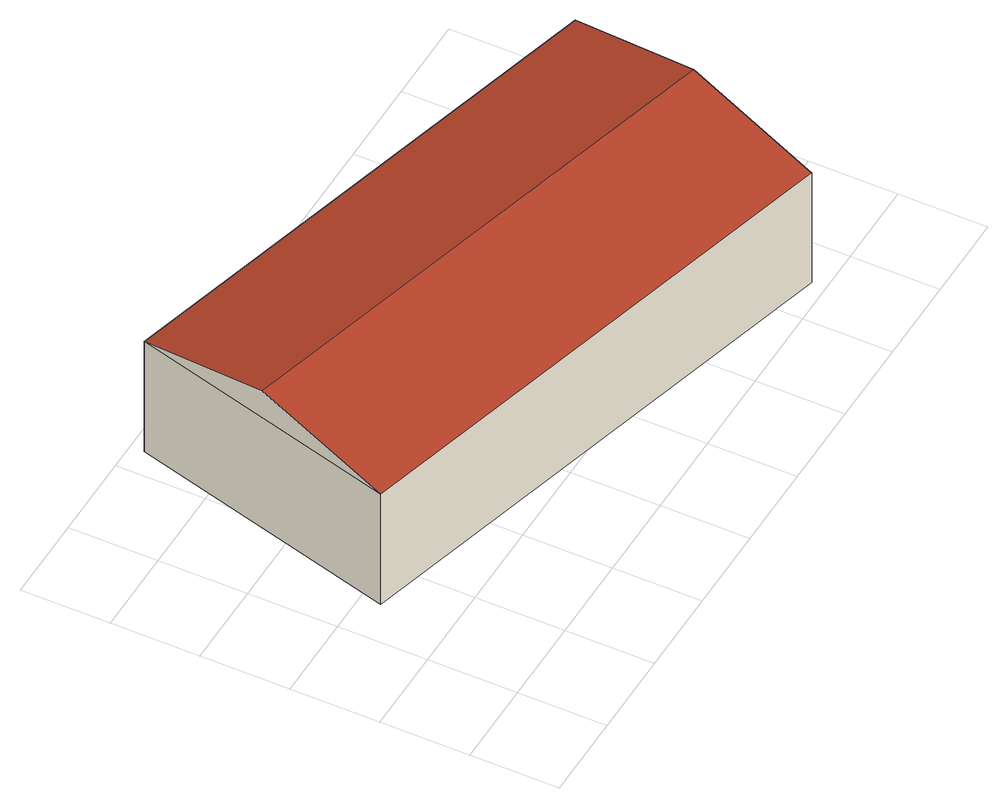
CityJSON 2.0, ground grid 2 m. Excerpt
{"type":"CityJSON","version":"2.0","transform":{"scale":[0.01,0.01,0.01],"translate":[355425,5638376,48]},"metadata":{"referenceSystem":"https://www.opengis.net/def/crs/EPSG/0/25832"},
"CityObjects":{
"building1":{"type":"Building","attributes":{"Geometrietyp2DReferenz":"3000","Gemeindeschluessel":"05315000","function":"31001_3062","roofType":"3100","measuredHeight":3.73,"storeysAboveGround":1},"address":[{"country":"Germany","locality":"Köln","thoroughfareNumber":"99","thoroughfareName":"Husarenstr."}],"geometry":[{"type":"Solid","lod":"2","boundaries":[[[[0,1,2,3]],[[4,5,1,0]],[[6,7,5,4]],[[3,2,7,6]],[[0,8,4]],[[6,9,3]],[[3,9,8,0]],[[4,8,9,6]],[[1,5,7,2]]]],"semantics":{"surfaces":[{"type":"WallSurface"},{"type":"RoofSurface"},{"type":"GroundSurface"}],"values":[[0,0,0,0,0,0,1,1,2]]}}]}
},
"vertices":[
[1466,647,305],[1466,647,6],[263,969,6],[263,969,305],[1300,33,305],[1300,33,6],[97,355,305],[97,355,6],[1383,340,379],[180,662,379]
]}
